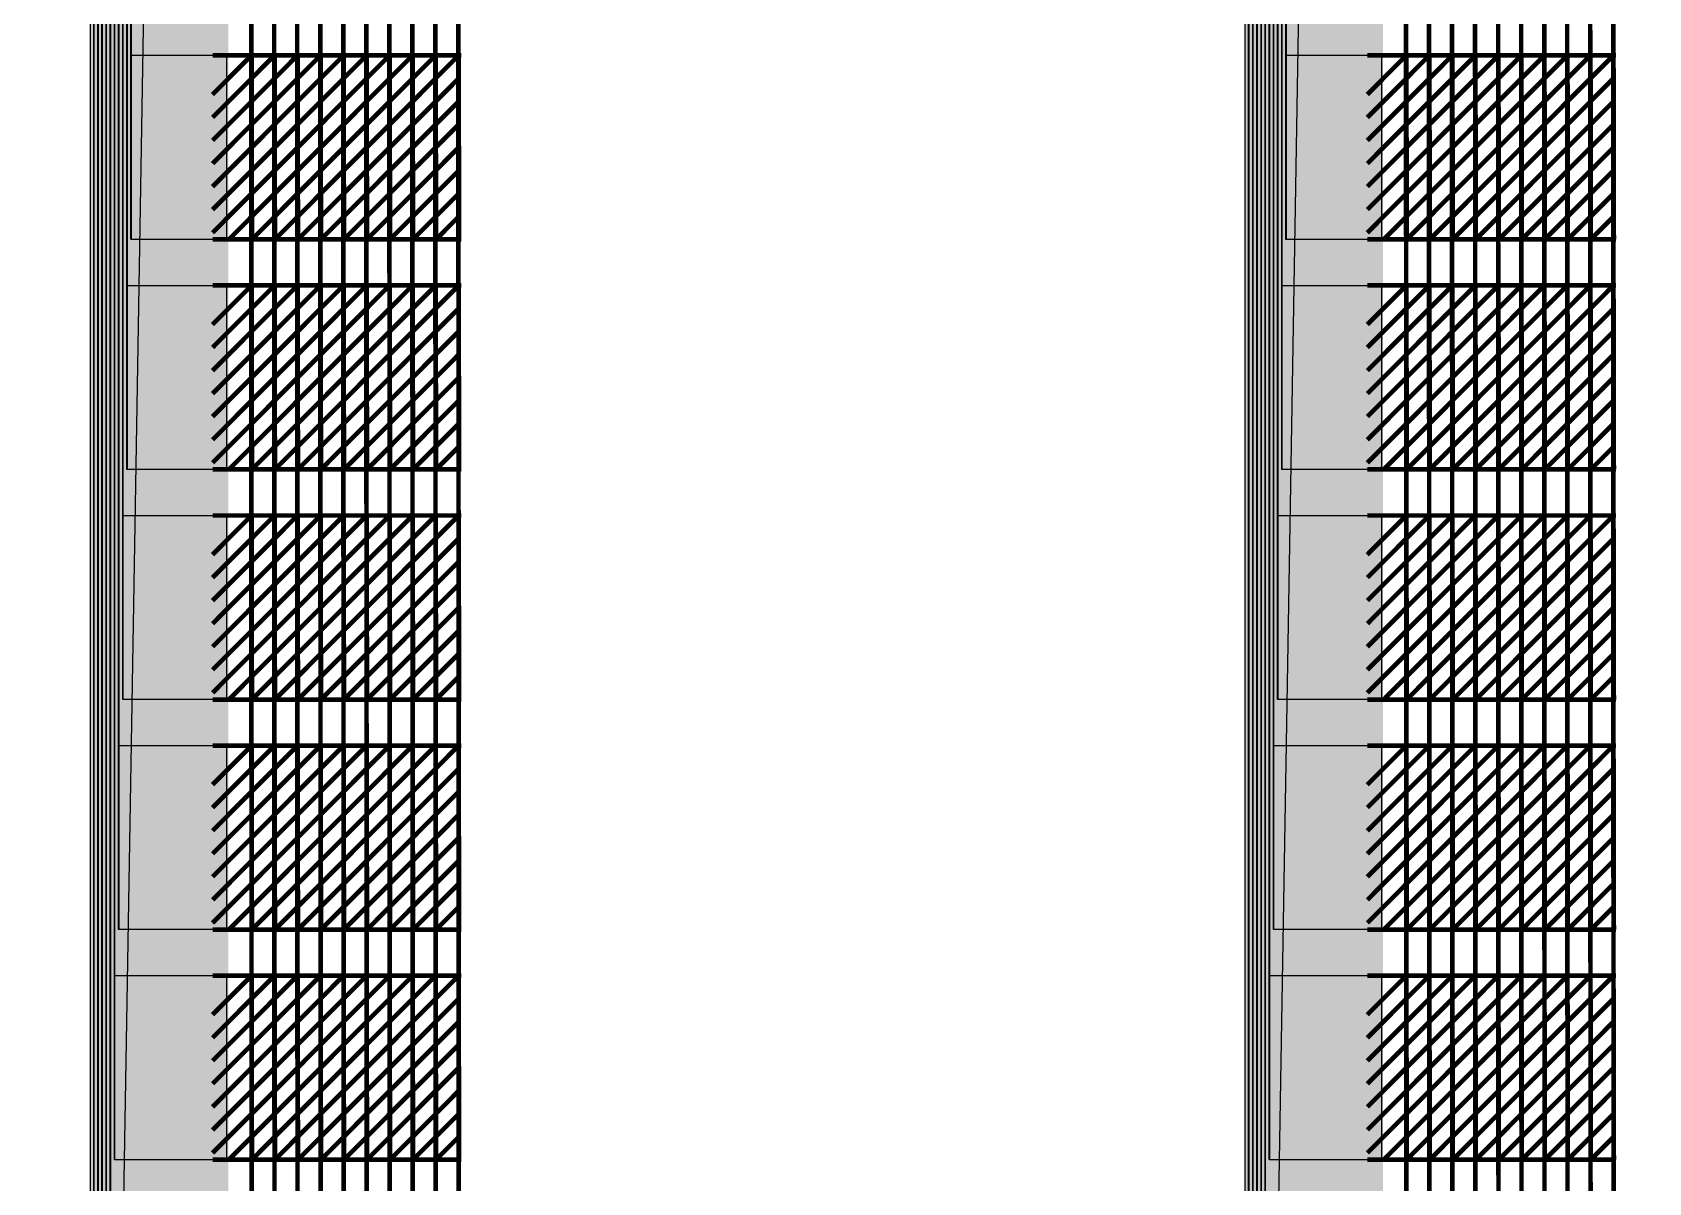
# Model space of a CAD drawing. Header units: millimetres. Extents: x -51 to 51, y -51 to 51.
# Drawn here: x 19.033 to 22.545, y -16.646 to -14.146 of the extents above; entities that cross this region are included whole.
import ezdxf

# ---------------------------------------------------------------- set-up
doc = ezdxf.new("R2010")
doc.units = ezdxf.units.MM
doc.linetypes.add('DASHED', pattern=[19.05, 12.7, -6.35])
for name, color, linetype in [('bottom_SU8', 5, 'Continuous'), ('metal', 43, 'Continuous'), ('Pt_pads', 1, 'Continuous'), ('reference', 18, 'DASHED')]:
    doc.layers.add(name, color=color, linetype=linetype)
doc.layers.add('top SU-8', color=3, linetype='Continuous', transparency=0.63)

msp = doc.modelspace()

# ---------------------------------------------------------------- linework, layer by layer
at = {"layer": 'bottom_SU8', "transparency": 33554544, "const_width": 1}
msp.add_lwpolyline([(-28.578, 24.8878, 0.187667), (-37.8518, -0.7933, 0.186827), (-27.3295, -26.1126, 0.184277), (-2.8594, -37.7245, 0.185083), (23.0094, -30.0775, 0.238565), (37.7593, 0.5371, 0.237346), (21.8297, 30.7311, 0.185761), (-4.5603, 37.5238, 0.186578)], format="xyb", close=True, dxfattribs=at)
at = {"layer": 'bottom_SU8', "transparency": 33554544}
for points, const_width in [([(19.3087, 5.9298), (19.3087, -19.1017)], 0.3), ([(21.8176, 5.9298), (21.8176, -19.1017)], 0.3), ([(19.5102, -19.0957), (19.5056, -3.1964)], 0.01), ([(19.5599, -19.0957), (19.5556, -3.1964)], 0.01), ([(19.6099, -19.0957), (19.6056, -3.1964)], 0.01), ([(19.6602, -19.0957), (19.6556, -3.1961)], 0.01), ([(19.7102, -19.0957), (19.7056, -3.1964)], 0.01), ([(19.7602, -19.0957), (19.7556, -3.1961)], 0.01), ([(19.8102, -19.0957), (19.806, -3.1961)], 0.01), ([(19.8602, -19.0957), (19.8556, -3.1961)], 0.01), ([(19.9102, -19.0957), (19.9056, -3.1961)], 0.01), ([(19.9602, -19.0957), (19.9556, -3.1921)], 0.01), ([(22.019, -19.0957), (22.0144, -3.1964)], 0.01), ([(22.0688, -19.0957), (22.0644, -3.1964)], 0.01), ([(22.1188, -19.0957), (22.1144, -3.1964)], 0.01), ([(22.169, -19.0957), (22.1644, -3.1961)], 0.01), ([(22.219, -19.0957), (22.2144, -3.1964)], 0.01), ([(22.269, -19.0957), (22.2644, -3.1961)], 0.01), ([(22.319, -19.0957), (22.3148, -3.1961)], 0.01), ([(22.369, -19.0957), (22.3644, -3.1961)], 0.01), ([(22.419, -19.0957), (22.4144, -3.1961)], 0.01), ([(22.469, -19.0957), (22.4645, -3.1921)], 0.01), ([(19.4245, -14.2808), (19.5094, -14.1957)], 0.01), ([(19.4247, -14.3307), (19.5594, -14.1957)], 0.01), ([(19.4247, -14.3808), (19.6094, -14.1957)], 0.01), ([(19.4247, -14.4309), (19.6594, -14.1957)], 0.01), ([(19.4247, -14.481), (19.7094, -14.1957)], 0.01), ([(19.4247, -14.5311), (19.7594, -14.1957)], 0.01), ([(19.4247, -14.5812), (19.8094, -14.1957)], 0.01), ([(19.4247, -14.1957), (19.9649, -14.1957)], 0.01), ([(19.4602, -14.5957), (19.8594, -14.1957)], 0.01), ([(19.5102, -14.5957), (19.5094, -14.1957)], 0.01), ([(19.5102, -14.5957), (19.9094, -14.1957)], 0.01), ([(19.5602, -14.5957), (19.5594, -14.1957)], 0.01), ([(19.5602, -14.5957), (19.9594, -14.1957)], 0.01), ([(19.6102, -14.5957), (19.6094, -14.1957)], 0.01), ([(19.6602, -14.5957), (19.6594, -14.1957)], 0.01), ([(19.7102, -14.5957), (19.7094, -14.1957)], 0.01), ([(19.7602, -14.5957), (19.7594, -14.1957)], 0.01), ([(19.8102, -14.5957), (19.8094, -14.1957)], 0.01), ([(19.8602, -14.5957), (19.8594, -14.1957)], 0.01), ([(19.9102, -14.5957), (19.9094, -14.1957)], 0.01), ([(19.9602, -14.5957), (19.9594, -14.1957)], 0.01), ([(21.9333, -14.2808), (22.0182, -14.1957)], 0.01), ([(21.9335, -14.3307), (22.0682, -14.1957)], 0.01), ([(21.9335, -14.3808), (22.1182, -14.1957)], 0.01), ([(21.9335, -14.4309), (22.1682, -14.1957)], 0.01), ([(21.9335, -14.481), (22.2182, -14.1957)], 0.01), ([(21.9335, -14.5311), (22.2682, -14.1957)], 0.01), ([(21.9335, -14.5812), (22.3182, -14.1957)], 0.01), ([(21.9335, -14.1957), (22.4738, -14.1957)], 0.01), ([(21.969, -14.5957), (22.3682, -14.1957)], 0.01), ([(22.019, -14.5957), (22.0182, -14.1957)], 0.01), ([(22.019, -14.5957), (22.4182, -14.1957)], 0.01), ([(22.069, -14.5957), (22.0682, -14.1957)], 0.01), ([(22.069, -14.5957), (22.4682, -14.1957)], 0.01), ([(22.119, -14.5957), (22.1182, -14.1957)], 0.01), ([(22.169, -14.5957), (22.1682, -14.1957)], 0.01), ([(22.219, -14.5957), (22.2182, -14.1957)], 0.01), ([(22.269, -14.5957), (22.2682, -14.1957)], 0.01), ([(22.319, -14.5957), (22.3182, -14.1957)], 0.01), ([(22.369, -14.5957), (22.3682, -14.1957)], 0.01), ([(22.419, -14.5957), (22.4182, -14.1957)], 0.01), ([(22.469, -14.5957), (22.4682, -14.1957)], 0.01), ([(19.6102, -14.5957), (19.9595, -14.2457)], 0.01), ([(22.119, -14.5957), (22.4683, -14.2457)], 0.01), ([(19.6602, -14.5957), (19.9596, -14.2957)], 0.01), ([(22.169, -14.5957), (22.4684, -14.2957)], 0.01), ([(19.7102, -14.5957), (19.9597, -14.3457)], 0.01), ([(22.219, -14.5957), (22.4685, -14.3457)], 0.01), ([(19.7602, -14.5957), (19.9598, -14.3957)], 0.01), ([(22.269, -14.5957), (22.4686, -14.3957)], 0.01), ([(19.8102, -14.5957), (19.9599, -14.4457)], 0.01), ([(22.319, -14.5957), (22.4687, -14.4457)], 0.01), ([(19.8602, -14.5957), (19.96, -14.4957)], 0.01), ([(22.369, -14.5957), (22.4688, -14.4957)], 0.01), ([(19.9102, -14.5957), (19.9601, -14.5457)], 0.01), ([(22.419, -14.5957), (22.4689, -14.5457)], 0.01), ([(19.4247, -14.5957), (19.965, -14.5957)], 0.01), ([(21.9335, -14.5957), (22.4739, -14.5957)], 0.01), ([(19.4245, -14.7808), (19.5094, -14.6957)], 0.01), ([(19.4247, -14.8307), (19.5594, -14.6957)], 0.01), ([(19.4247, -14.8808), (19.6094, -14.6957)], 0.01), ([(19.4247, -14.9309), (19.6594, -14.6957)], 0.01), ([(19.4247, -14.981), (19.7094, -14.6957)], 0.01), ([(19.4247, -15.0311), (19.7594, -14.6957)], 0.01), ([(19.4247, -15.0812), (19.8094, -14.6957)], 0.01), ([(19.4247, -14.6957), (19.9649, -14.6957)], 0.01), ([(19.4602, -15.0957), (19.8594, -14.6957)], 0.01), ([(19.5102, -15.0957), (19.5094, -14.6957)], 0.01), ([(19.5102, -15.0957), (19.9094, -14.6957)], 0.01), ([(19.5602, -15.0957), (19.5594, -14.6957)], 0.01), ([(19.5602, -15.0957), (19.9594, -14.6957)], 0.01), ([(19.6102, -15.0957), (19.6094, -14.6957)], 0.01), ([(19.6602, -15.0957), (19.6594, -14.6957)], 0.01), ([(19.7102, -15.0957), (19.7094, -14.6957)], 0.01), ([(19.7602, -15.0957), (19.7594, -14.6957)], 0.01), ([(19.8102, -15.0957), (19.8094, -14.6957)], 0.01), ([(19.8602, -15.0957), (19.8594, -14.6957)], 0.01), ([(19.9102, -15.0957), (19.9094, -14.6957)], 0.01), ([(19.9602, -15.0957), (19.9594, -14.6957)], 0.01), ([(21.9333, -14.7808), (22.0182, -14.6957)], 0.01), ([(21.9335, -14.8307), (22.0682, -14.6957)], 0.01), ([(21.9335, -14.8808), (22.1182, -14.6957)], 0.01), ([(21.9335, -14.9309), (22.1682, -14.6957)], 0.01), ([(21.9335, -14.981), (22.2182, -14.6957)], 0.01), ([(21.9335, -15.0311), (22.2682, -14.6957)], 0.01), ([(21.9335, -15.0812), (22.3182, -14.6957)], 0.01), ([(21.9335, -14.6957), (22.4738, -14.6957)], 0.01), ([(21.969, -15.0957), (22.3682, -14.6957)], 0.01), ([(22.019, -15.0957), (22.0182, -14.6957)], 0.01), ([(22.019, -15.0957), (22.4182, -14.6957)], 0.01), ([(22.069, -15.0957), (22.0682, -14.6957)], 0.01), ([(22.069, -15.0957), (22.4682, -14.6957)], 0.01), ([(22.119, -15.0957), (22.1182, -14.6957)], 0.01), ([(22.169, -15.0957), (22.1682, -14.6957)], 0.01), ([(22.219, -15.0957), (22.2182, -14.6957)], 0.01), ([(22.269, -15.0957), (22.2682, -14.6957)], 0.01), ([(22.319, -15.0957), (22.3182, -14.6957)], 0.01), ([(22.369, -15.0957), (22.3682, -14.6957)], 0.01), ([(22.419, -15.0957), (22.4182, -14.6957)], 0.01), ([(22.469, -15.0957), (22.4682, -14.6957)], 0.01), ([(19.6102, -15.0957), (19.9595, -14.7457)], 0.01), ([(22.119, -15.0957), (22.4683, -14.7457)], 0.01), ([(19.6602, -15.0957), (19.9596, -14.7957)], 0.01), ([(22.169, -15.0957), (22.4684, -14.7957)], 0.01), ([(19.7102, -15.0957), (19.9597, -14.8457)], 0.01), ([(22.219, -15.0957), (22.4685, -14.8457)], 0.01), ([(19.7602, -15.0957), (19.9598, -14.8957)], 0.01), ([(22.269, -15.0957), (22.4686, -14.8957)], 0.01), ([(19.8102, -15.0957), (19.9599, -14.9457)], 0.01), ([(22.319, -15.0957), (22.4687, -14.9457)], 0.01), ([(19.8602, -15.0957), (19.96, -14.9957)], 0.01), ([(22.369, -15.0957), (22.4688, -14.9957)], 0.01), ([(19.9102, -15.0957), (19.9601, -15.0457)], 0.01), ([(22.419, -15.0957), (22.4689, -15.0457)], 0.01), ([(19.4247, -15.0957), (19.965, -15.0957)], 0.01), ([(21.9335, -15.0957), (22.4739, -15.0957)], 0.01), ([(19.4245, -15.2808), (19.5094, -15.1957)], 0.01), ([(19.4247, -15.3307), (19.5594, -15.1957)], 0.01), ([(19.4247, -15.3808), (19.6094, -15.1957)], 0.01), ([(19.4247, -15.4309), (19.6594, -15.1957)], 0.01), ([(19.4247, -15.481), (19.7094, -15.1957)], 0.01), ([(19.4247, -15.5311), (19.7594, -15.1957)], 0.01), ([(19.4247, -15.5812), (19.8094, -15.1957)], 0.01), ([(19.4247, -15.1957), (19.9649, -15.1957)], 0.01), ([(19.4602, -15.5957), (19.8594, -15.1957)], 0.01), ([(19.5102, -15.5957), (19.5094, -15.1957)], 0.01), ([(19.5102, -15.5957), (19.9094, -15.1957)], 0.01), ([(19.5602, -15.5957), (19.5594, -15.1957)], 0.01), ([(19.5602, -15.5957), (19.9594, -15.1957)], 0.01), ([(19.6102, -15.5957), (19.6094, -15.1957)], 0.01), ([(19.6602, -15.5957), (19.6594, -15.1957)], 0.01), ([(19.7102, -15.5957), (19.7094, -15.1957)], 0.01), ([(19.7602, -15.5957), (19.7594, -15.1957)], 0.01), ([(19.8102, -15.5957), (19.8094, -15.1957)], 0.01), ([(19.8602, -15.5957), (19.8594, -15.1957)], 0.01), ([(19.9102, -15.5957), (19.9094, -15.1957)], 0.01), ([(19.9602, -15.5957), (19.9594, -15.1957)], 0.01), ([(21.9333, -15.2808), (22.0182, -15.1957)], 0.01), ([(21.9335, -15.3307), (22.0682, -15.1957)], 0.01), ([(21.9335, -15.3808), (22.1182, -15.1957)], 0.01), ([(21.9335, -15.4309), (22.1682, -15.1957)], 0.01), ([(21.9335, -15.481), (22.2182, -15.1957)], 0.01), ([(21.9335, -15.5311), (22.2682, -15.1957)], 0.01), ([(21.9335, -15.5812), (22.3182, -15.1957)], 0.01), ([(21.9335, -15.1957), (22.4738, -15.1957)], 0.01), ([(21.969, -15.5957), (22.3682, -15.1957)], 0.01), ([(22.019, -15.5957), (22.0182, -15.1957)], 0.01), ([(22.019, -15.5957), (22.4182, -15.1957)], 0.01), ([(22.069, -15.5957), (22.0682, -15.1957)], 0.01), ([(22.069, -15.5957), (22.4682, -15.1957)], 0.01), ([(22.119, -15.5957), (22.1182, -15.1957)], 0.01), ([(22.169, -15.5957), (22.1682, -15.1957)], 0.01), ([(22.219, -15.5957), (22.2182, -15.1957)], 0.01), ([(22.269, -15.5957), (22.2682, -15.1957)], 0.01), ([(22.319, -15.5957), (22.3182, -15.1957)], 0.01), ([(22.369, -15.5957), (22.3682, -15.1957)], 0.01), ([(22.419, -15.5957), (22.4182, -15.1957)], 0.01), ([(22.469, -15.5957), (22.4682, -15.1957)], 0.01), ([(19.6102, -15.5957), (19.9595, -15.2457)], 0.01), ([(22.119, -15.5957), (22.4683, -15.2457)], 0.01), ([(19.6602, -15.5957), (19.9596, -15.2957)], 0.01), ([(22.169, -15.5957), (22.4684, -15.2957)], 0.01), ([(19.7102, -15.5957), (19.9597, -15.3457)], 0.01), ([(22.219, -15.5957), (22.4685, -15.3457)], 0.01), ([(19.7602, -15.5957), (19.9598, -15.3957)], 0.01), ([(22.269, -15.5957), (22.4686, -15.3957)], 0.01), ([(19.8102, -15.5957), (19.9599, -15.4457)], 0.01), ([(22.319, -15.5957), (22.4687, -15.4457)], 0.01), ([(19.8602, -15.5957), (19.96, -15.4957)], 0.01), ([(22.369, -15.5957), (22.4688, -15.4957)], 0.01), ([(19.9102, -15.5957), (19.9601, -15.5457)], 0.01), ([(22.419, -15.5957), (22.4689, -15.5457)], 0.01), ([(19.4247, -15.5957), (19.965, -15.5957)], 0.01), ([(21.9335, -15.5957), (22.4739, -15.5957)], 0.01), ([(19.4245, -15.7808), (19.5094, -15.6957)], 0.01), ([(19.4247, -15.8307), (19.5594, -15.6957)], 0.01), ([(19.4247, -15.8808), (19.6094, -15.6957)], 0.01), ([(19.4247, -15.9309), (19.6594, -15.6957)], 0.01), ([(19.4247, -15.981), (19.7094, -15.6957)], 0.01), ([(19.4247, -16.0311), (19.7594, -15.6957)], 0.01), ([(19.4247, -16.0812), (19.8094, -15.6957)], 0.01), ([(19.4247, -15.6957), (19.9649, -15.6957)], 0.01), ([(19.4602, -16.0957), (19.8594, -15.6957)], 0.01), ([(19.5102, -16.0957), (19.5094, -15.6957)], 0.01), ([(19.5102, -16.0957), (19.9094, -15.6957)], 0.01), ([(19.5602, -16.0957), (19.5594, -15.6957)], 0.01), ([(19.5602, -16.0957), (19.9594, -15.6957)], 0.01), ([(19.6102, -16.0957), (19.6094, -15.6957)], 0.01), ([(19.6602, -16.0957), (19.6594, -15.6957)], 0.01), ([(19.7102, -16.0957), (19.7094, -15.6957)], 0.01), ([(19.7602, -16.0957), (19.7594, -15.6957)], 0.01), ([(19.8102, -16.0957), (19.8094, -15.6957)], 0.01), ([(19.8602, -16.0957), (19.8594, -15.6957)], 0.01), ([(19.9102, -16.0957), (19.9094, -15.6957)], 0.01), ([(19.9602, -16.0957), (19.9594, -15.6957)], 0.01), ([(21.9333, -15.7808), (22.0182, -15.6957)], 0.01), ([(21.9335, -15.8307), (22.0682, -15.6957)], 0.01), ([(21.9335, -15.8808), (22.1182, -15.6957)], 0.01), ([(21.9335, -15.9309), (22.1682, -15.6957)], 0.01), ([(21.9335, -15.981), (22.2182, -15.6957)], 0.01), ([(21.9335, -16.0311), (22.2682, -15.6957)], 0.01), ([(21.9335, -16.0812), (22.3182, -15.6957)], 0.01), ([(21.9335, -15.6957), (22.4738, -15.6957)], 0.01), ([(21.969, -16.0957), (22.3682, -15.6957)], 0.01), ([(22.019, -16.0957), (22.0182, -15.6957)], 0.01), ([(22.019, -16.0957), (22.4182, -15.6957)], 0.01), ([(22.069, -16.0957), (22.0682, -15.6957)], 0.01), ([(22.069, -16.0957), (22.4682, -15.6957)], 0.01), ([(22.119, -16.0957), (22.1182, -15.6957)], 0.01), ([(22.169, -16.0957), (22.1682, -15.6957)], 0.01), ([(22.219, -16.0957), (22.2182, -15.6957)], 0.01), ([(22.269, -16.0957), (22.2682, -15.6957)], 0.01), ([(22.319, -16.0957), (22.3182, -15.6957)], 0.01), ([(22.369, -16.0957), (22.3682, -15.6957)], 0.01), ([(22.419, -16.0957), (22.4182, -15.6957)], 0.01), ([(22.469, -16.0957), (22.4682, -15.6957)], 0.01), ([(19.6102, -16.0957), (19.9595, -15.7457)], 0.01), ([(22.119, -16.0957), (22.4683, -15.7457)], 0.01), ([(19.6602, -16.0957), (19.9596, -15.7957)], 0.01), ([(22.169, -16.0957), (22.4684, -15.7957)], 0.01), ([(19.7102, -16.0957), (19.9597, -15.8457)], 0.01), ([(22.219, -16.0957), (22.4685, -15.8457)], 0.01), ([(19.7602, -16.0957), (19.9598, -15.8957)], 0.01), ([(22.269, -16.0957), (22.4686, -15.8957)], 0.01), ([(19.8102, -16.0957), (19.9599, -15.9457)], 0.01), ([(22.319, -16.0957), (22.4687, -15.9457)], 0.01), ([(19.8602, -16.0957), (19.96, -15.9957)], 0.01), ([(22.369, -16.0957), (22.4688, -15.9957)], 0.01), ([(19.9102, -16.0957), (19.9601, -16.0457)], 0.01), ([(22.419, -16.0957), (22.4689, -16.0457)], 0.01), ([(19.4247, -16.0957), (19.965, -16.0957)], 0.01), ([(21.9335, -16.0957), (22.4739, -16.0957)], 0.01), ([(19.4245, -16.2808), (19.5094, -16.1957)], 0.01), ([(19.4247, -16.3307), (19.5594, -16.1957)], 0.01), ([(19.4247, -16.3808), (19.6094, -16.1957)], 0.01), ([(19.4247, -16.4309), (19.6594, -16.1957)], 0.01), ([(19.4247, -16.481), (19.7094, -16.1957)], 0.01), ([(19.4247, -16.5311), (19.7594, -16.1957)], 0.01), ([(19.4247, -16.5812), (19.8094, -16.1957)], 0.01), ([(19.4247, -16.1957), (19.9649, -16.1957)], 0.01), ([(19.4602, -16.5957), (19.8594, -16.1957)], 0.01), ([(19.5102, -16.5957), (19.5094, -16.1957)], 0.01), ([(19.5102, -16.5957), (19.9094, -16.1957)], 0.01), ([(19.5602, -16.5957), (19.5594, -16.1957)], 0.01), ([(19.5602, -16.5957), (19.9594, -16.1957)], 0.01), ([(19.6102, -16.5957), (19.6094, -16.1957)], 0.01), ([(19.6602, -16.5957), (19.6594, -16.1957)], 0.01), ([(19.7102, -16.5957), (19.7094, -16.1957)], 0.01), ([(19.7602, -16.5957), (19.7594, -16.1957)], 0.01), ([(19.8102, -16.5957), (19.8094, -16.1957)], 0.01), ([(19.8602, -16.5957), (19.8594, -16.1957)], 0.01), ([(19.9102, -16.5957), (19.9094, -16.1957)], 0.01), ([(19.9602, -16.5957), (19.9594, -16.1957)], 0.01), ([(21.9333, -16.2808), (22.0182, -16.1957)], 0.01), ([(21.9335, -16.3307), (22.0682, -16.1957)], 0.01), ([(21.9335, -16.3808), (22.1182, -16.1957)], 0.01), ([(21.9335, -16.4309), (22.1682, -16.1957)], 0.01), ([(21.9335, -16.481), (22.2182, -16.1957)], 0.01), ([(21.9335, -16.5311), (22.2682, -16.1957)], 0.01), ([(21.9335, -16.5812), (22.3182, -16.1957)], 0.01), ([(21.9335, -16.1957), (22.4738, -16.1957)], 0.01), ([(21.969, -16.5957), (22.3682, -16.1957)], 0.01), ([(22.019, -16.5957), (22.0182, -16.1957)], 0.01), ([(22.019, -16.5957), (22.4182, -16.1957)], 0.01), ([(22.069, -16.5957), (22.0682, -16.1957)], 0.01), ([(22.069, -16.5957), (22.4682, -16.1957)], 0.01), ([(22.119, -16.5957), (22.1182, -16.1957)], 0.01), ([(22.169, -16.5957), (22.1682, -16.1957)], 0.01), ([(22.219, -16.5957), (22.2182, -16.1957)], 0.01), ([(22.269, -16.5957), (22.2682, -16.1957)], 0.01), ([(22.319, -16.5957), (22.3182, -16.1957)], 0.01), ([(22.369, -16.5957), (22.3682, -16.1957)], 0.01), ([(22.419, -16.5957), (22.4182, -16.1957)], 0.01), ([(22.469, -16.5957), (22.4682, -16.1957)], 0.01), ([(19.6102, -16.5957), (19.9595, -16.2457)], 0.01), ([(22.119, -16.5957), (22.4683, -16.2457)], 0.01), ([(19.6602, -16.5957), (19.9596, -16.2957)], 0.01), ([(22.169, -16.5957), (22.4684, -16.2957)], 0.01), ([(19.7102, -16.5957), (19.9597, -16.3457)], 0.01), ([(22.219, -16.5957), (22.4685, -16.3457)], 0.01), ([(19.7602, -16.5957), (19.9598, -16.3957)], 0.01), ([(22.269, -16.5957), (22.4686, -16.3957)], 0.01), ([(19.8102, -16.5957), (19.9599, -16.4457)], 0.01), ([(22.319, -16.5957), (22.4687, -16.4457)], 0.01), ([(19.8602, -16.5957), (19.96, -16.4957)], 0.01), ([(22.369, -16.5957), (22.4688, -16.4957)], 0.01), ([(19.9102, -16.5957), (19.9601, -16.5457)], 0.01), ([(22.419, -16.5957), (22.4689, -16.5457)], 0.01), ([(19.4247, -16.5957), (19.965, -16.5957)], 0.01), ([(21.9335, -16.5957), (22.4739, -16.5957)], 0.01)]:
    msp.add_lwpolyline(points, dxfattribs=dict(at, const_width=const_width))
at = {"layer": 'metal', "transparency": 33554544, "const_width": 1}
msp.add_lwpolyline([(-28.578, 24.8878, 0.187667), (-37.8518, -0.7933, 0.186827), (-27.3295, -26.1126, 0.184277), (-2.8594, -37.7245, 0.185083), (23.0094, -30.0775, 0.238565), (37.7593, 0.5371, 0.237346), (21.8297, 30.7311, 0.185761), (-4.5603, 37.5238, 0.186578)], format="xyb", close=True, dxfattribs=at)
at = {"layer": 'metal', "transparency": 33554544}
for points, const_width in [([(19.2387, -15.0957), (19.2387, 8.2445)], 0.004), ([(19.2477, -14.5957), (19.2477, 8.2445)], 0.004), ([(21.7476, -15.0957), (21.7476, 8.2445)], 0.004), ([(21.7566, -14.5957), (21.7566, 8.2445)], 0.004), ([(19.2207, -16.0957), (19.2207, 7.6503)], 0.004), ([(19.2297, -15.5957), (19.2297, 7.6503)], 0.004), ([(21.7296, -16.0957), (21.7296, 7.6503)], 0.004), ([(21.7386, -15.5957), (21.7386, 7.6503)], 0.004), ([(19.2027, -17.0957), (19.2027, 7.0554)], 0.004), ([(19.2117, -16.5957), (19.2117, 7.0554)], 0.004), ([(21.7116, -17.0957), (21.7116, 7.0554)], 0.004), ([(21.7206, -16.5957), (21.7206, 7.0554)], 0.004), ([(19.1847, -18.0957), (19.1847, 6.4565)], 0.004), ([(19.1937, -17.5957), (19.1937, 6.4576)], 0.004), ([(21.6936, -18.0957), (21.6936, 6.4565)], 0.004), ([(21.7026, -17.5957), (21.7026, 6.4576)], 0.004), ([(19.1667, -19.0957), (19.1667, 5.8889)], 0.004), ([(19.1757, -18.5957), (19.1757, 5.8943)], 0.004), ([(21.6756, -19.0957), (21.6756, 5.8889)], 0.004), ([(21.6846, -18.5957), (21.6846, 5.8943)], 0.004), ([(19.4499, -14.3054), (19.5594, -14.1957)], 0.006), ([(19.45, -14.3554), (19.6094, -14.1957)], 0.006), ([(19.45, -14.4055), (19.6594, -14.1957)], 0.006), ([(19.45, -14.4556), (19.7094, -14.1957)], 0.006), ([(19.45, -14.5558), (19.8094, -14.1957)], 0.006), ([(19.45, -14.1957), (19.9623, -14.1957)], 0.006), ([(19.4501, -14.5056), (19.7594, -14.1957)], 0.006), ([(19.4501, -14.2551), (19.5094, -14.1957)], 0.006), ([(19.4602, -14.5957), (19.8594, -14.1957)], 0.006), ([(19.5102, -14.5957), (19.5094, -14.1957)], 0.006), ([(19.5102, -14.5957), (19.9094, -14.1957)], 0.006), ([(19.5602, -14.5957), (19.5594, -14.1957)], 0.006), ([(19.5602, -14.5957), (19.9594, -14.1957)], 0.006), ([(19.6102, -14.5957), (19.6094, -14.1957)], 0.006), ([(19.6602, -14.5957), (19.6594, -14.1957)], 0.006), ([(19.7102, -14.5957), (19.7094, -14.1957)], 0.006), ([(19.7602, -14.5957), (19.7594, -14.1957)], 0.006), ([(19.8102, -14.5957), (19.8094, -14.1957)], 0.006), ([(19.8602, -14.5957), (19.8594, -14.1957)], 0.006), ([(19.9102, -14.5957), (19.9094, -14.1957)], 0.006), ([(19.9602, -14.5957), (19.9594, -14.1957)], 0.006), ([(21.9587, -14.3054), (22.0682, -14.1957)], 0.006), ([(21.9588, -14.3554), (22.1182, -14.1957)], 0.006), ([(21.9588, -14.4055), (22.1682, -14.1957)], 0.006), ([(21.9588, -14.4556), (22.2182, -14.1957)], 0.006), ([(21.9588, -14.5558), (22.3182, -14.1957)], 0.006), ([(21.9588, -14.1957), (22.4712, -14.1957)], 0.006), ([(21.9589, -14.5056), (22.2682, -14.1957)], 0.006), ([(21.9589, -14.2551), (22.0182, -14.1957)], 0.006), ([(21.969, -14.5957), (22.3682, -14.1957)], 0.006), ([(22.019, -14.5957), (22.0182, -14.1957)], 0.006), ([(22.019, -14.5957), (22.4182, -14.1957)], 0.006), ([(22.069, -14.5957), (22.0682, -14.1957)], 0.006), ([(22.069, -14.5957), (22.4682, -14.1957)], 0.006), ([(22.119, -14.5957), (22.1182, -14.1957)], 0.006), ([(22.169, -14.5957), (22.1682, -14.1957)], 0.006), ([(22.219, -14.5957), (22.2182, -14.1957)], 0.006), ([(22.269, -14.5957), (22.2682, -14.1957)], 0.006), ([(22.319, -14.5957), (22.3182, -14.1957)], 0.006), ([(22.369, -14.5957), (22.3682, -14.1957)], 0.006), ([(22.419, -14.5957), (22.4182, -14.1957)], 0.006), ([(22.469, -14.5957), (22.4682, -14.1957)], 0.006), ([(19.6102, -14.5957), (19.9595, -14.2457)], 0.006), ([(22.119, -14.5957), (22.4683, -14.2457)], 0.006), ([(19.6602, -14.5957), (19.9596, -14.2957)], 0.006), ([(22.169, -14.5957), (22.4684, -14.2957)], 0.006), ([(19.7102, -14.5957), (19.9597, -14.3457)], 0.006), ([(22.219, -14.5957), (22.4685, -14.3457)], 0.006), ([(19.7602, -14.5957), (19.9598, -14.3957)], 0.006), ([(22.269, -14.5957), (22.4686, -14.3957)], 0.006), ([(19.8102, -14.5957), (19.9599, -14.4457)], 0.006), ([(22.319, -14.5957), (22.4687, -14.4457)], 0.006), ([(19.8602, -14.5957), (19.96, -14.4957)], 0.006), ([(22.369, -14.5957), (22.4688, -14.4957)], 0.006), ([(19.9102, -14.5957), (19.9601, -14.5457)], 0.006), ([(22.419, -14.5957), (22.4689, -14.5457)], 0.006), ([(19.4479, -14.5957), (19.9627, -14.5957)], 0.006), ([(21.9567, -14.5957), (22.4715, -14.5957)], 0.006), ([(19.4499, -14.8054), (19.5594, -14.6957)], 0.006), ([(19.45, -14.8554), (19.6094, -14.6957)], 0.006), ([(19.45, -14.9055), (19.6594, -14.6957)], 0.006), ([(19.45, -14.9556), (19.7094, -14.6957)], 0.006), ([(19.45, -15.0558), (19.8094, -14.6957)], 0.006), ([(19.45, -14.6957), (19.9623, -14.6957)], 0.006), ([(19.4501, -15.0056), (19.7594, -14.6957)], 0.006), ([(19.4501, -14.7551), (19.5094, -14.6957)], 0.006), ([(19.4602, -15.0957), (19.8594, -14.6957)], 0.006), ([(19.5102, -15.0957), (19.5094, -14.6957)], 0.006), ([(19.5102, -15.0957), (19.9094, -14.6957)], 0.006), ([(19.5602, -15.0957), (19.5594, -14.6957)], 0.006), ([(19.5602, -15.0957), (19.9594, -14.6957)], 0.006), ([(19.6102, -15.0957), (19.6094, -14.6957)], 0.006), ([(19.6602, -15.0957), (19.6594, -14.6957)], 0.006), ([(19.7102, -15.0957), (19.7094, -14.6957)], 0.006), ([(19.7602, -15.0957), (19.7594, -14.6957)], 0.006), ([(19.8102, -15.0957), (19.8094, -14.6957)], 0.006), ([(19.8602, -15.0957), (19.8594, -14.6957)], 0.006), ([(19.9102, -15.0957), (19.9094, -14.6957)], 0.006), ([(19.9602, -15.0957), (19.9594, -14.6957)], 0.006), ([(21.9587, -14.8054), (22.0682, -14.6957)], 0.006), ([(21.9588, -14.8554), (22.1182, -14.6957)], 0.006), ([(21.9588, -14.9055), (22.1682, -14.6957)], 0.006), ([(21.9588, -14.9556), (22.2182, -14.6957)], 0.006), ([(21.9588, -15.0558), (22.3182, -14.6957)], 0.006), ([(21.9588, -14.6957), (22.4712, -14.6957)], 0.006), ([(21.9589, -15.0056), (22.2682, -14.6957)], 0.006), ([(21.9589, -14.7551), (22.0182, -14.6957)], 0.006), ([(21.969, -15.0957), (22.3682, -14.6957)], 0.006), ([(22.019, -15.0957), (22.0182, -14.6957)], 0.006), ([(22.019, -15.0957), (22.4182, -14.6957)], 0.006), ([(22.069, -15.0957), (22.0682, -14.6957)], 0.006), ([(22.069, -15.0957), (22.4682, -14.6957)], 0.006), ([(22.119, -15.0957), (22.1182, -14.6957)], 0.006), ([(22.169, -15.0957), (22.1682, -14.6957)], 0.006), ([(22.219, -15.0957), (22.2182, -14.6957)], 0.006), ([(22.269, -15.0957), (22.2682, -14.6957)], 0.006), ([(22.319, -15.0957), (22.3182, -14.6957)], 0.006), ([(22.369, -15.0957), (22.3682, -14.6957)], 0.006), ([(22.419, -15.0957), (22.4182, -14.6957)], 0.006), ([(22.469, -15.0957), (22.4682, -14.6957)], 0.006), ([(19.6102, -15.0957), (19.9595, -14.7457)], 0.006), ([(22.119, -15.0957), (22.4683, -14.7457)], 0.006), ([(19.6602, -15.0957), (19.9596, -14.7957)], 0.006), ([(22.169, -15.0957), (22.4684, -14.7957)], 0.006), ([(19.7102, -15.0957), (19.9597, -14.8457)], 0.006), ([(22.219, -15.0957), (22.4685, -14.8457)], 0.006), ([(19.7602, -15.0957), (19.9598, -14.8957)], 0.006), ([(22.269, -15.0957), (22.4686, -14.8957)], 0.006), ([(19.8102, -15.0957), (19.9599, -14.9457)], 0.006), ([(22.319, -15.0957), (22.4687, -14.9457)], 0.006), ([(19.8602, -15.0957), (19.96, -14.9957)], 0.006), ([(22.369, -15.0957), (22.4688, -14.9957)], 0.006), ([(19.9102, -15.0957), (19.9601, -15.0457)], 0.006), ([(22.419, -15.0957), (22.4689, -15.0457)], 0.006), ([(19.4479, -15.0957), (19.9627, -15.0957)], 0.006), ([(21.9567, -15.0957), (22.4715, -15.0957)], 0.006), ([(19.4499, -15.3054), (19.5594, -15.1957)], 0.006), ([(19.45, -15.3554), (19.6094, -15.1957)], 0.006), ([(19.45, -15.4055), (19.6594, -15.1957)], 0.006), ([(19.45, -15.4556), (19.7094, -15.1957)], 0.006), ([(19.45, -15.5558), (19.8094, -15.1957)], 0.006), ([(19.45, -15.1957), (19.9623, -15.1957)], 0.006), ([(19.4501, -15.5056), (19.7594, -15.1957)], 0.006), ([(19.4501, -15.2551), (19.5094, -15.1957)], 0.006), ([(19.4602, -15.5957), (19.8594, -15.1957)], 0.006), ([(19.5102, -15.5957), (19.5094, -15.1957)], 0.006), ([(19.5102, -15.5957), (19.9094, -15.1957)], 0.006), ([(19.5602, -15.5957), (19.5594, -15.1957)], 0.006), ([(19.5602, -15.5957), (19.9594, -15.1957)], 0.006), ([(19.6102, -15.5957), (19.6094, -15.1957)], 0.006), ([(19.6602, -15.5957), (19.6594, -15.1957)], 0.006), ([(19.7102, -15.5957), (19.7094, -15.1957)], 0.006), ([(19.7602, -15.5957), (19.7594, -15.1957)], 0.006), ([(19.8102, -15.5957), (19.8094, -15.1957)], 0.006), ([(19.8602, -15.5957), (19.8594, -15.1957)], 0.006), ([(19.9102, -15.5957), (19.9094, -15.1957)], 0.006), ([(19.9602, -15.5957), (19.9594, -15.1957)], 0.006), ([(21.9587, -15.3054), (22.0682, -15.1957)], 0.006), ([(21.9588, -15.3554), (22.1182, -15.1957)], 0.006), ([(21.9588, -15.4055), (22.1682, -15.1957)], 0.006), ([(21.9588, -15.4556), (22.2182, -15.1957)], 0.006), ([(21.9588, -15.5558), (22.3182, -15.1957)], 0.006), ([(21.9588, -15.1957), (22.4712, -15.1957)], 0.006), ([(21.9589, -15.5056), (22.2682, -15.1957)], 0.006), ([(21.9589, -15.2551), (22.0182, -15.1957)], 0.006), ([(21.969, -15.5957), (22.3682, -15.1957)], 0.006), ([(22.019, -15.5957), (22.0182, -15.1957)], 0.006), ([(22.019, -15.5957), (22.4182, -15.1957)], 0.006), ([(22.069, -15.5957), (22.0682, -15.1957)], 0.006), ([(22.069, -15.5957), (22.4682, -15.1957)], 0.006), ([(22.119, -15.5957), (22.1182, -15.1957)], 0.006), ([(22.169, -15.5957), (22.1682, -15.1957)], 0.006), ([(22.219, -15.5957), (22.2182, -15.1957)], 0.006), ([(22.269, -15.5957), (22.2682, -15.1957)], 0.006), ([(22.319, -15.5957), (22.3182, -15.1957)], 0.006), ([(22.369, -15.5957), (22.3682, -15.1957)], 0.006), ([(22.419, -15.5957), (22.4182, -15.1957)], 0.006), ([(22.469, -15.5957), (22.4682, -15.1957)], 0.006), ([(19.6102, -15.5957), (19.9595, -15.2457)], 0.006), ([(22.119, -15.5957), (22.4683, -15.2457)], 0.006), ([(19.6602, -15.5957), (19.9596, -15.2957)], 0.006), ([(22.169, -15.5957), (22.4684, -15.2957)], 0.006), ([(19.7102, -15.5957), (19.9597, -15.3457)], 0.006), ([(22.219, -15.5957), (22.4685, -15.3457)], 0.006), ([(19.7602, -15.5957), (19.9598, -15.3957)], 0.006), ([(22.269, -15.5957), (22.4686, -15.3957)], 0.006), ([(19.8102, -15.5957), (19.9599, -15.4457)], 0.006), ([(22.319, -15.5957), (22.4687, -15.4457)], 0.006), ([(19.8602, -15.5957), (19.96, -15.4957)], 0.006), ([(22.369, -15.5957), (22.4688, -15.4957)], 0.006), ([(19.9102, -15.5957), (19.9601, -15.5457)], 0.006), ([(22.419, -15.5957), (22.4689, -15.5457)], 0.006), ([(19.4479, -15.5957), (19.9627, -15.5957)], 0.006), ([(21.9567, -15.5957), (22.4715, -15.5957)], 0.006), ([(19.4499, -15.8054), (19.5594, -15.6957)], 0.006), ([(19.45, -15.8554), (19.6094, -15.6957)], 0.006), ([(19.45, -15.9055), (19.6594, -15.6957)], 0.006), ([(19.45, -15.9556), (19.7094, -15.6957)], 0.006), ([(19.45, -16.0558), (19.8094, -15.6957)], 0.006), ([(19.45, -15.6957), (19.9623, -15.6957)], 0.006), ([(19.4501, -16.0056), (19.7594, -15.6957)], 0.006), ([(19.4501, -15.7551), (19.5094, -15.6957)], 0.006), ([(19.4602, -16.0957), (19.8594, -15.6957)], 0.006), ([(19.5102, -16.0957), (19.5094, -15.6957)], 0.006), ([(19.5102, -16.0957), (19.9094, -15.6957)], 0.006), ([(19.5602, -16.0957), (19.5594, -15.6957)], 0.006), ([(19.5602, -16.0957), (19.9594, -15.6957)], 0.006), ([(19.6102, -16.0957), (19.6094, -15.6957)], 0.006), ([(19.6602, -16.0957), (19.6594, -15.6957)], 0.006), ([(19.7102, -16.0957), (19.7094, -15.6957)], 0.006), ([(19.7602, -16.0957), (19.7594, -15.6957)], 0.006), ([(19.8102, -16.0957), (19.8094, -15.6957)], 0.006), ([(19.8602, -16.0957), (19.8594, -15.6957)], 0.006), ([(19.9102, -16.0957), (19.9094, -15.6957)], 0.006), ([(19.9602, -16.0957), (19.9594, -15.6957)], 0.006), ([(21.9587, -15.8054), (22.0682, -15.6957)], 0.006), ([(21.9588, -15.8554), (22.1182, -15.6957)], 0.006), ([(21.9588, -15.9055), (22.1682, -15.6957)], 0.006), ([(21.9588, -15.9556), (22.2182, -15.6957)], 0.006), ([(21.9588, -16.0558), (22.3182, -15.6957)], 0.006), ([(21.9588, -15.6957), (22.4712, -15.6957)], 0.006), ([(21.9589, -16.0056), (22.2682, -15.6957)], 0.006), ([(21.9589, -15.7551), (22.0182, -15.6957)], 0.006), ([(21.969, -16.0957), (22.3682, -15.6957)], 0.006), ([(22.019, -16.0957), (22.0182, -15.6957)], 0.006), ([(22.019, -16.0957), (22.4182, -15.6957)], 0.006), ([(22.069, -16.0957), (22.0682, -15.6957)], 0.006), ([(22.069, -16.0957), (22.4682, -15.6957)], 0.006), ([(22.119, -16.0957), (22.1182, -15.6957)], 0.006), ([(22.169, -16.0957), (22.1682, -15.6957)], 0.006), ([(22.219, -16.0957), (22.2182, -15.6957)], 0.006), ([(22.269, -16.0957), (22.2682, -15.6957)], 0.006), ([(22.319, -16.0957), (22.3182, -15.6957)], 0.006), ([(22.369, -16.0957), (22.3682, -15.6957)], 0.006), ([(22.419, -16.0957), (22.4182, -15.6957)], 0.006), ([(22.469, -16.0957), (22.4682, -15.6957)], 0.006), ([(19.6102, -16.0957), (19.9595, -15.7457)], 0.006), ([(22.119, -16.0957), (22.4683, -15.7457)], 0.006), ([(19.6602, -16.0957), (19.9596, -15.7957)], 0.006), ([(22.169, -16.0957), (22.4684, -15.7957)], 0.006), ([(19.7102, -16.0957), (19.9597, -15.8457)], 0.006), ([(22.219, -16.0957), (22.4685, -15.8457)], 0.006), ([(19.7602, -16.0957), (19.9598, -15.8957)], 0.006), ([(22.269, -16.0957), (22.4686, -15.8957)], 0.006), ([(19.8102, -16.0957), (19.9599, -15.9457)], 0.006), ([(22.319, -16.0957), (22.4687, -15.9457)], 0.006), ([(19.8602, -16.0957), (19.96, -15.9957)], 0.006), ([(22.369, -16.0957), (22.4688, -15.9957)], 0.006), ([(19.9102, -16.0957), (19.9601, -16.0457)], 0.006), ([(22.419, -16.0957), (22.4689, -16.0457)], 0.006), ([(19.4479, -16.0957), (19.9627, -16.0957)], 0.006), ([(21.9567, -16.0957), (22.4715, -16.0957)], 0.006), ([(19.4499, -16.3054), (19.5594, -16.1957)], 0.006), ([(19.45, -16.3554), (19.6094, -16.1957)], 0.006), ([(19.45, -16.4055), (19.6594, -16.1957)], 0.006), ([(19.45, -16.4556), (19.7094, -16.1957)], 0.006), ([(19.45, -16.5558), (19.8094, -16.1957)], 0.006), ([(19.45, -16.1957), (19.9623, -16.1957)], 0.006), ([(19.4501, -16.5056), (19.7594, -16.1957)], 0.006), ([(19.4501, -16.2551), (19.5094, -16.1957)], 0.006), ([(19.4602, -16.5957), (19.8594, -16.1957)], 0.006), ([(19.5102, -16.5957), (19.5094, -16.1957)], 0.006), ([(19.5102, -16.5957), (19.9094, -16.1957)], 0.006), ([(19.5602, -16.5957), (19.5594, -16.1957)], 0.006), ([(19.5602, -16.5957), (19.9594, -16.1957)], 0.006), ([(19.6102, -16.5957), (19.6094, -16.1957)], 0.006), ([(19.6602, -16.5957), (19.6594, -16.1957)], 0.006), ([(19.7102, -16.5957), (19.7094, -16.1957)], 0.006), ([(19.7602, -16.5957), (19.7594, -16.1957)], 0.006), ([(19.8102, -16.5957), (19.8094, -16.1957)], 0.006), ([(19.8602, -16.5957), (19.8594, -16.1957)], 0.006), ([(19.9102, -16.5957), (19.9094, -16.1957)], 0.006), ([(19.9602, -16.5957), (19.9594, -16.1957)], 0.006), ([(21.9587, -16.3054), (22.0682, -16.1957)], 0.006), ([(21.9588, -16.3554), (22.1182, -16.1957)], 0.006), ([(21.9588, -16.4055), (22.1682, -16.1957)], 0.006), ([(21.9588, -16.4556), (22.2182, -16.1957)], 0.006), ([(21.9588, -16.5558), (22.3182, -16.1957)], 0.006), ([(21.9588, -16.1957), (22.4712, -16.1957)], 0.006), ([(21.9589, -16.5056), (22.2682, -16.1957)], 0.006), ([(21.9589, -16.2551), (22.0182, -16.1957)], 0.006), ([(21.969, -16.5957), (22.3682, -16.1957)], 0.006), ([(22.019, -16.5957), (22.0182, -16.1957)], 0.006), ([(22.019, -16.5957), (22.4182, -16.1957)], 0.006), ([(22.069, -16.5957), (22.0682, -16.1957)], 0.006), ([(22.069, -16.5957), (22.4682, -16.1957)], 0.006), ([(22.119, -16.5957), (22.1182, -16.1957)], 0.006), ([(22.169, -16.5957), (22.1682, -16.1957)], 0.006), ([(22.219, -16.5957), (22.2182, -16.1957)], 0.006), ([(22.269, -16.5957), (22.2682, -16.1957)], 0.006), ([(22.319, -16.5957), (22.3182, -16.1957)], 0.006), ([(22.369, -16.5957), (22.3682, -16.1957)], 0.006), ([(22.419, -16.5957), (22.4182, -16.1957)], 0.006), ([(22.469, -16.5957), (22.4682, -16.1957)], 0.006), ([(19.6102, -16.5957), (19.9595, -16.2457)], 0.006), ([(22.119, -16.5957), (22.4683, -16.2457)], 0.006), ([(19.6602, -16.5957), (19.9596, -16.2957)], 0.006), ([(22.169, -16.5957), (22.4684, -16.2957)], 0.006), ([(19.7102, -16.5957), (19.9597, -16.3457)], 0.006), ([(22.219, -16.5957), (22.4685, -16.3457)], 0.006), ([(19.7602, -16.5957), (19.9598, -16.3957)], 0.006), ([(22.269, -16.5957), (22.4686, -16.3957)], 0.006), ([(19.8102, -16.5957), (19.9599, -16.4457)], 0.006), ([(22.319, -16.5957), (22.4687, -16.4457)], 0.006), ([(19.8602, -16.5957), (19.96, -16.4957)], 0.006), ([(22.369, -16.5957), (22.4688, -16.4957)], 0.006), ([(19.9102, -16.5957), (19.9601, -16.5457)], 0.006), ([(22.419, -16.5957), (22.4689, -16.5457)], 0.006), ([(19.4479, -16.5957), (19.9627, -16.5957)], 0.006), ([(21.9567, -16.5957), (22.4715, -16.5957)], 0.006)]:
    msp.add_lwpolyline(points, dxfattribs=dict(at, const_width=const_width))
for points in [[(19.2477, -14.1957), (19.4551, -14.1957), (19.4551, -14.5957), (19.2477, -14.5957)], [(21.7566, -14.1957), (21.9639, -14.1957), (21.9639, -14.5957), (21.7566, -14.5957)], [(19.2387, -14.6957), (19.4551, -14.6957), (19.4551, -15.0957), (19.2387, -15.0957)], [(21.7476, -14.6957), (21.9639, -14.6957), (21.9639, -15.0957), (21.7476, -15.0957)], [(19.2297, -15.1957), (19.4551, -15.1957), (19.4551, -15.5957), (19.2297, -15.5957)], [(21.7386, -15.1957), (21.9639, -15.1957), (21.9639, -15.5957), (21.7386, -15.5957)], [(19.2207, -15.6957), (19.4551, -15.6957), (19.4551, -16.0957), (19.2207, -16.0957)], [(21.7296, -15.6957), (21.9639, -15.6957), (21.9639, -16.0957), (21.7296, -16.0957)], [(19.2117, -16.1957), (19.4551, -16.1957), (19.4551, -16.5957), (19.2117, -16.5957)], [(21.7206, -16.1957), (21.9639, -16.1957), (21.9639, -16.5957), (21.7206, -16.5957)]]:
    msp.add_lwpolyline(points, close=True, dxfattribs=at)
at = {"layer": 'Pt_pads', "transparency": 33554544, "const_width": 1}
msp.add_lwpolyline([(-28.578, 24.8878, 0.187667), (-37.8518, -0.7933, 0.186827), (-27.3295, -26.1126, 0.184277), (-2.8594, -37.7245, 0.185083), (23.0094, -30.0775, 0.238565), (37.7593, 0.5371, 0.237346), (21.8297, 30.7311, 0.185761), (-4.5603, 37.5238, 0.186578)], format="xyb", close=True, dxfattribs=at)
at = {"layer": 'reference'}
msp.add_circle((0, 0), 38.1, dxfattribs=at)
at = {"layer": 'top SU-8', "transparency": 33554544, "const_width": 1}
msp.add_lwpolyline([(-28.578, 24.8878, 0.187667), (-37.8518, -0.7933, 0.186827), (-27.3295, -26.1126, 0.184277), (-2.8594, -37.7245, 0.185083), (23.0094, -30.0775, 0.238565), (37.7593, 0.5371, 0.237346), (21.8297, 30.7311, 0.185761), (-4.5603, 37.5238, 0.186578)], format="xyb", close=True, dxfattribs=at)
at = {"layer": 'top SU-8', "transparency": 33554544}
for points in [[(19.4587, -3.1692), (19.1588, -3.1692), (19.1586, -19.1018), (19.1917, -19.1018)], [(21.9675, -3.1692), (21.6676, -3.1692), (21.6674, -19.1018), (21.7005, -19.1018)]]:
    msp.add_lwpolyline(points, close=True, dxfattribs=at)

doc.saveas('drawing.dxf')
